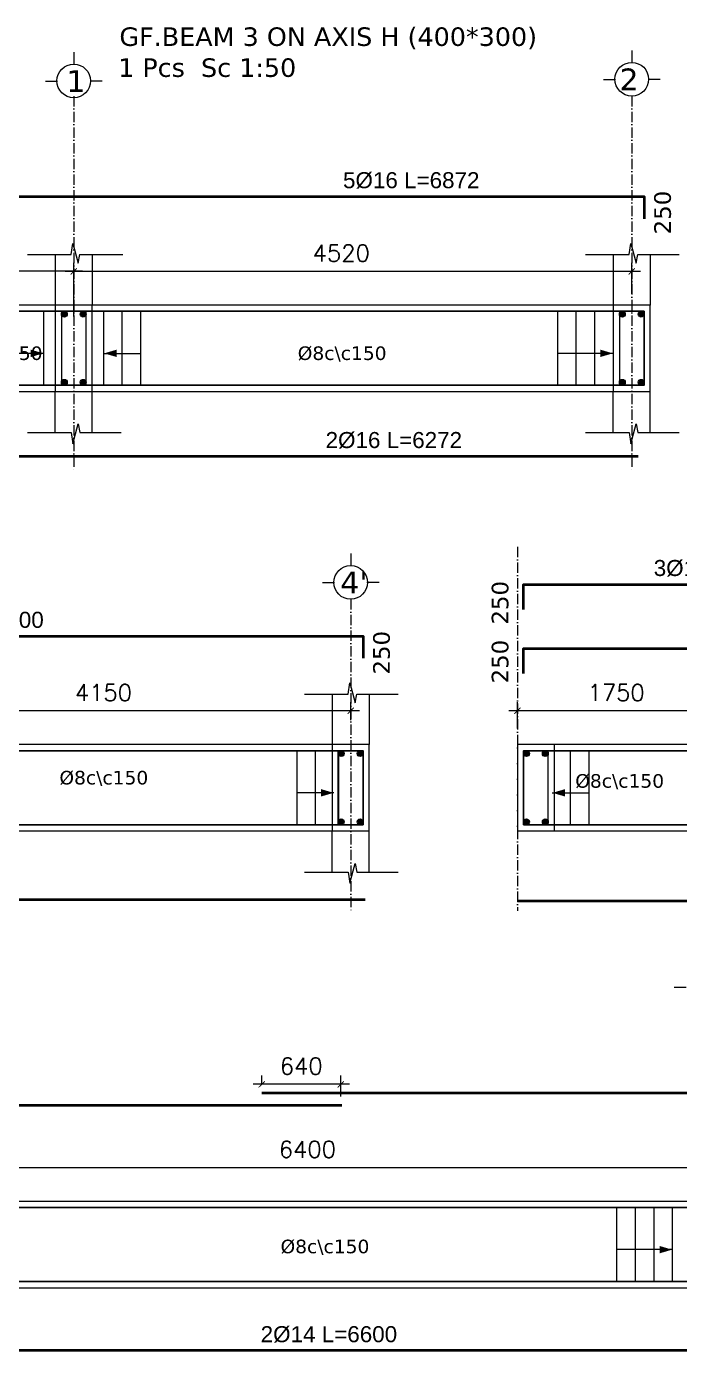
# Model space of a CAD drawing. Header units: inches. Extents: x -17020 to 43805, y -10194 to 123061.
# Drawn here: x 3027 to 3556, y 112264 to 113343 of the extents above; entities that cross this region are included whole.
import ezdxf

# ---------------------------------------------------------------- set-up
doc = ezdxf.new("R2010")
doc.units = ezdxf.units.IN
doc.header["$LTSCALE"] = 0.7
doc.header["$MEASUREMENT"] = 0
doc.linetypes.add('ACAD_ISO10W100', pattern=[18, 12, -3, 0, -3])
doc.layers.get('0').update_dxf_attribs({"lineweight": 13})
doc.layers.get('Defpoints').update_dxf_attribs({"lineweight": 5})
for name, color, linetype, lineweight in [('axis', 254, 'ACAD_ISO10W100', 9), ('BEAM FRAME', 5, 'Continuous', 18), ('COLUMN', 4, 'Continuous', 20), ('elevline', 30, 'Continuous', 20), ('FRAME 070', 5, 'Continuous', 60), ('hatch', 9, 'Continuous', 9), ('renforcment', 141, 'Continuous', 40), ('tex', 3, 'Continuous', 25), ('TEXT', 3, 'Continuous', 25), ('top rein. extension', 50, 'Continuous', 20), ('top renforcment', 7, 'Continuous', 40)]:
    doc.layers.add(name, color=color, linetype=linetype, lineweight=lineweight)
doc.styles.add('100', font='romans.shx', dxfattribs={"height": 13.5})
doc.styles.add('romanc', font='verdana.ttf', dxfattribs={"height": 250})
doc.styles.get("Standard").update_dxf_attribs({"font": 'arial.ttf', "height": 13})
doc.dimstyles.new('100', dxfattribs={"dimtxt": 13.5, "dimasz": 5, "dimexe": 7, "dimexo": 7, "dimgap": 8, "dimtad": 1, "dimdec": 0, "dimlfac": 10, "dimzin": 4, "dimdsep": 46, "dimtxsty": '100', "dimblk": 'ARCHTICK', "dimcen": 0.09, "dimdle": 7, "dimclrd": 1, "dimclre": 8, "dimclrt": 2, "dimadec": 0, "dimazin": 1, "dimtfac": 1, "dimtdec": 0, "dimtix": 1, "dimtofl": 0, "dimtmove": 0, "dimatfit": 3, "dimldrblk": 'ARCHTICK', "dimfxl": 0.18, "dimtolj": 1, "dimtzin": 0, "dimlwd": -1, "dimlwe": -1, "dimarcsym": 0})
doc.dimstyles.get("Standard").update_dxf_attribs({"dimtxt": 13, "dimasz": 5, "dimexe": 0.18, "dimexo": 0.0625, "dimgap": 6, "dimtad": 1, "dimdec": 0, "dimlfac": 10, "dimzin": 0, "dimdsep": 46, "dimtxsty": 'Standard', "dimblk": 'ARCHTICK', "dimcen": 0.09, "dimse1": 1, "dimse2": 1, "dimclrd": 1, "dimclre": 7, "dimclrt": 3, "dimadec": 0, "dimazin": 0, "dimtfac": 1, "dimtdec": 0, "dimtix": 1, "dimtofl": 0, "dimtmove": 0, "dimatfit": 3, "dimldrblk": 'ARCHTICK', "dimfxl": 1, "dimtolj": 1, "dimtzin": 0, "dimarcsym": 0})

# ---------------------------------------------------------------- blocks, each defined once
blk = doc.blocks.new('_ArchTick')
at = {"color": 0, "linetype": 'ByBlock', "lineweight": 0, "const_width": 0.15}
blk.add_lwpolyline([(-0.5, -0.5), (0.5, 0.5)], dxfattribs=at)
blk = doc.blocks.new('*D1260')
at = {"color": 8, "transparency": 16777216}
for p, q in [((3065.4, 113108.5), (3065.4, 113152.1)), ((3517.4, 113126.9), (3517.4, 113152.1))]:
    blk.add_line(p, q, dxfattribs=at)
at = {"color": 1, "transparency": 16777216}
blk.add_line((3058.4, 113145.1), (3524.4, 113145.1), dxfattribs=at)
at = {"layer": 'Defpoints', "color": 0, "transparency": 16777216}
for p in [(3517.4, 113145.1), (3517.4, 113119.9), (3065.4, 113101.5)]:
    blk.add_point(p, dxfattribs=at)
at = {"color": 1, "transparency": 16777216, "xscale": 5, "yscale": 5, "zscale": 5, "rotation": 180}
blk.add_blockref('_ArchTick', (3065.4, 113145.1), dxfattribs=at)
at = {"color": 1, "transparency": 16777216, "xscale": 5, "yscale": 5, "zscale": 5}
blk.add_blockref('_ArchTick', (3517.4, 113145.1), dxfattribs=at)
at = {"color": 2, "transparency": 16777216, "insert": (3282.1, 113159.8), "char_height": 13.5, "attachment_point": 5, "style": '100'}
blk.add_mtext('\\A1;4520', dxfattribs=at)
blk = doc.blocks.new('*D1261')
at = {"layer": 'Defpoints', "color": 0, "transparency": 16777216}
for p in [(2895.4, 112995.1, -13652.7), (3522.6, 112995.1, -37318.8), (3522.6, 112995.1)]:
    blk.add_point(p, dxfattribs=at)
at = {"layer": 'TEXT', "color": 3, "transparency": 16777216, "insert": (3324.7, 113008.1), "char_height": 13, "attachment_point": 5}
blk.add_mtext('\\A1;2%%C16 L=6272', dxfattribs=at)
blk = doc.blocks.new('*D1262')
at = {"layer": 'Defpoints', "color": 0, "transparency": 16777216}
for p in [(2865.4, 113205.6, 264.3), (2865.4, 113205.6), (3552.6, 113205.6, -440.4)]:
    blk.add_point(p, dxfattribs=at)
at = {"layer": 'TEXT', "color": 3, "transparency": 16777216, "insert": (3338.8, 113218.7), "char_height": 13, "attachment_point": 5}
blk.add_mtext('\\A1;5%%C16 L=6872', dxfattribs=at)
blk = doc.blocks.new('*D1263')
at = {"color": 8, "transparency": 16777216}
for p, q in [((2890.4, 113142.1), (2890.4, 113152.1)), ((3065.4, 113141.6), (3065.4, 113152.1))]:
    blk.add_line(p, q, dxfattribs=at)
at = {"color": 1, "transparency": 16777216}
blk.add_line((3072.4, 113145.1), (2883.4, 113145.1), dxfattribs=at)
at = {"layer": 'Defpoints', "color": 0, "transparency": 16777216}
for p in [(2890.4, 113145.1), (2890.4, 113135.1), (3065.4, 113134.6)]:
    blk.add_point(p, dxfattribs=at)
at = {"color": 1, "transparency": 16777216, "xscale": 5, "yscale": 5, "zscale": 5, "rotation": 180}
blk.add_blockref('_ArchTick', (2890.4, 113145.1), dxfattribs=at)
at = {"color": 1, "transparency": 16777216, "xscale": 5, "yscale": 5, "zscale": 5}
blk.add_blockref('_ArchTick', (3065.4, 113145.1), dxfattribs=at)
at = {"color": 2, "transparency": 16777216, "insert": (2963.1, 113159.8), "char_height": 13.5, "attachment_point": 5, "style": '100'}
blk.add_mtext('\\A1;1750', dxfattribs=at)
blk = doc.blocks.new('*D1273')
at = {"layer": 'Defpoints', "color": 0, "transparency": 16777216}
for p in [(2129.7, 112849.4, -157.8), (2129.7, 112849.4), (3329.7, 112849.4, -218.5)]:
    blk.add_point(p, dxfattribs=at)
at = {"layer": 'TEXT', "color": 3, "transparency": 16777216, "insert": (2980.8, 112862.4), "char_height": 13, "attachment_point": 5}
blk.add_mtext('\\A1;2%%C16 L=12000', dxfattribs=at)
blk = doc.blocks.new('*D1278')
at = {"color": 8, "transparency": 16777216}
for p, q in [((2874.7, 112782.8), (2874.7, 112795.9)), ((3289.8, 112781.3), (3289.8, 112795.9))]:
    blk.add_line(p, q, dxfattribs=at)
at = {"color": 1, "transparency": 16777216}
blk.add_line((3296.8, 112788.9), (2867.7, 112788.9), dxfattribs=at)
at = {"layer": 'Defpoints', "color": 0, "transparency": 16777216}
for p in [(2874.7, 112788.9), (2874.7, 112775.8), (3289.8, 112774.3)]:
    blk.add_point(p, dxfattribs=at)
at = {"color": 1, "transparency": 16777216, "xscale": 5, "yscale": 5, "zscale": 5, "rotation": 180}
blk.add_blockref('_ArchTick', (2874.7, 112788.9), dxfattribs=at)
at = {"color": 1, "transparency": 16777216, "xscale": 5, "yscale": 5, "zscale": 5}
blk.add_blockref('_ArchTick', (3289.8, 112788.9), dxfattribs=at)
at = {"color": 2, "transparency": 16777216, "insert": (3089.5, 112803.6), "char_height": 13.5, "attachment_point": 5, "style": '100'}
blk.add_mtext('\\A1;4150', dxfattribs=at)
blk = doc.blocks.new('*D1280')
at = {"layer": 'Defpoints', "color": 0, "transparency": 16777216}
for p in [(2414.7, 112635.6, -13652.7), (3301.5, 112635.6, -37100.9), (3301.5, 112635.6)]:
    blk.add_point(p, dxfattribs=at)
at = {"layer": 'TEXT', "color": 3, "transparency": 16777216, "insert": (2732.1, 112648.6), "char_height": 13, "attachment_point": 5}
blk.add_mtext('\\A1;2%%C16 L=8867', dxfattribs=at)
blk = doc.blocks.new('*D1282')
at = {"layer": 'Defpoints', "color": 0, "transparency": 16777216}
for p in [(3399.8, 112839.4, -218.4), (3399.8, 112839.4), (4399.7, 112839.4, -167.8)]:
    blk.add_point(p, dxfattribs=at)
at = {"layer": 'TEXT', "color": 3, "transparency": 16777216, "insert": (3868, 112852.4), "char_height": 13, "attachment_point": 5}
blk.add_mtext('\\A1;2%%C16 L=10000', dxfattribs=at)
blk = doc.blocks.new('*D1288')
at = {"layer": 'Defpoints', "color": 0, "transparency": 16777216}
for p in [(3424.8, 112634.5, -13652.7), (4059.8, 112634.5, -37100.9), (4059.8, 112634.5)]:
    blk.add_point(p, dxfattribs=at)
at = {"layer": 'TEXT', "color": 3, "transparency": 16777216, "insert": (3813.3, 112647.5), "char_height": 13, "attachment_point": 5}
blk.add_mtext('\\A1;2%%C14 L=6350', dxfattribs=at)
blk = doc.blocks.new('*D1291')
at = {"color": 8, "transparency": 16777216}
for p, q in [((3424.8, 112774.5), (3424.8, 112795.9)), ((3599.8, 112767.7), (3599.8, 112795.9))]:
    blk.add_line(p, q, dxfattribs=at)
at = {"color": 1, "transparency": 16777216}
blk.add_line((3606.8, 112788.9), (3417.8, 112788.9), dxfattribs=at)
at = {"layer": 'Defpoints', "color": 0, "transparency": 16777216}
for p in [(3424.8, 112788.9), (3424.8, 112767.5), (3599.8, 112760.7)]:
    blk.add_point(p, dxfattribs=at)
at = {"color": 1, "transparency": 16777216, "xscale": 5, "yscale": 5, "zscale": 5, "rotation": 180}
blk.add_blockref('_ArchTick', (3424.8, 112788.9), dxfattribs=at)
at = {"color": 1, "transparency": 16777216, "xscale": 5, "yscale": 5, "zscale": 5}
blk.add_blockref('_ArchTick', (3599.8, 112788.9), dxfattribs=at)
at = {"color": 2, "transparency": 16777216, "insert": (3504.8, 112803.6), "char_height": 13.5, "attachment_point": 5, "style": '100'}
blk.add_mtext('\\A1;1750', dxfattribs=at)
blk = doc.blocks.new('*D1293')
at = {"layer": 'Defpoints', "color": 0, "transparency": 16777216}
for p in [(3399.8, 112891.4, -218.4), (3399.8, 112891.4), (3749.8, 112891.4, -209.5)]:
    blk.add_point(p, dxfattribs=at)
at = {"layer": 'TEXT', "color": 3, "transparency": 16777216, "insert": (3590.5, 112904.4), "char_height": 13, "attachment_point": 5}
blk.add_mtext('\\A1;3%%C16 L=3500', dxfattribs=at)
blk = doc.blocks.new('*D1303')
at = {"layer": 'Defpoints', "color": 0, "transparency": 16777216}
for p in [(2442.7, 112469.2, -218.4), (2442.7, 112469.2), (3282.7, 112469.2, -167.8)]:
    blk.add_point(p, dxfattribs=at)
at = {"layer": 'TEXT', "color": 3, "transparency": 16777216, "insert": (2766.5, 112482.2), "char_height": 13, "attachment_point": 5}
blk.add_mtext('\\A1;2%%C16 L=8400', dxfattribs=at)
blk = doc.blocks.new('*D1305')
at = {"layer": 'Defpoints', "color": 0, "transparency": 16777216}
for p in [(3217.7, 112479.2, -157.8), (3217.7, 112479.2), (4177.7, 112479.2, -218.5)]:
    blk.add_point(p, dxfattribs=at)
at = {"layer": 'TEXT', "color": 3, "transparency": 16777216, "insert": (3764.8, 112492.2), "char_height": 13, "attachment_point": 5}
blk.add_mtext('\\A1;2%%C16 L=9600', dxfattribs=at)
blk = doc.blocks.new('*D1337')
at = {"color": 8, "transparency": 16777216}
for p, q in [((3217.7, 112486.2), (3217.7, 112493.2)), ((3281.7, 112476.2), (3281.7, 112493.2))]:
    blk.add_line(p, q, dxfattribs=at)
at = {"color": 1, "transparency": 16777216}
blk.add_line((3288.7, 112486.2), (3210.7, 112486.2), dxfattribs=at)
at = {"layer": 'Defpoints', "color": 0, "transparency": 16777216}
for p in [(3217.7, 112486.2), (3217.7, 112479.2), (3281.7, 112469.2)]:
    blk.add_point(p, dxfattribs=at)
at = {"color": 1, "transparency": 16777216, "xscale": 5, "yscale": 5, "zscale": 5, "rotation": 180}
blk.add_blockref('_ArchTick', (3217.7, 112486.2), dxfattribs=at)
at = {"color": 1, "transparency": 16777216, "xscale": 5, "yscale": 5, "zscale": 5}
blk.add_blockref('_ArchTick', (3281.7, 112486.2), dxfattribs=at)
at = {"color": 2, "transparency": 16777216, "insert": (3249.7, 112500.9), "char_height": 13.5, "attachment_point": 5, "style": '100'}
blk.add_mtext('\\A1;640', dxfattribs=at)
blk = doc.blocks.new('*D1306')
at = {"color": 1, "transparency": 16777216}
blk.add_line((3581.7, 112418.6), (2927.7, 112418.6), dxfattribs=at)
at = {"color": 8, "transparency": 16777216}
for p, q in [((2934.7, 112409.7), (2934.7, 112425.6)), ((3574.7, 112412), (3574.7, 112425.6))]:
    blk.add_line(p, q, dxfattribs=at)
at = {"layer": 'Defpoints', "color": 0, "transparency": 16777216}
for p in [(2934.7, 112418.6), (3574.7, 112405), (2934.7, 112402.7)]:
    blk.add_point(p, dxfattribs=at)
at = {"color": 1, "transparency": 16777216, "xscale": 5, "yscale": 5, "zscale": 5, "rotation": 180}
blk.add_blockref('_ArchTick', (2934.7, 112418.6), dxfattribs=at)
at = {"color": 1, "transparency": 16777216, "xscale": 5, "yscale": 5, "zscale": 5}
blk.add_blockref('_ArchTick', (3574.7, 112418.6), dxfattribs=at)
at = {"color": 2, "transparency": 16777216, "insert": (3254.7, 112433.4), "char_height": 13.5, "attachment_point": 5, "style": '100'}
blk.add_mtext('\\A1;6400', dxfattribs=at)
blk = doc.blocks.new('*D1310')
at = {"layer": 'Defpoints', "color": 0, "transparency": 16777216}
for p in [(2924.7, 112270.4, -13652.7), (3584.7, 112270.4, -37100.9), (3584.7, 112270.4)]:
    blk.add_point(p, dxfattribs=at)
at = {"layer": 'TEXT', "color": 3, "transparency": 16777216, "insert": (3272.1, 112283.4), "char_height": 13, "attachment_point": 5}
blk.add_mtext('\\A1;2%%C14 L=6600', dxfattribs=at)

msp = doc.modelspace()

# ---------------------------------------------------------------- hatches: boundary and pattern name
at = {"layer": 'elevline'}
for points in [[(3060.19, 113110.4, 1), (3055.43, 113110.4, 1)], [(3070.67, 113110.4, -1), (3075.43, 113110.4, -1)], [(3512.19, 113110.4, 1), (3507.43, 113110.4, 1)], [(3522.67, 113110.4, -1), (3527.43, 113110.4, -1)], [(3060.19, 113055.15, -1), (3055.43, 113055.15, -1)], [(3070.67, 113055.15, 1), (3075.43, 113055.15, 1)], [(3512.19, 113055.15, -1), (3507.43, 113055.15, -1)], [(3522.67, 113055.15, 1), (3527.43, 113055.15, 1)], [(3284.51, 112754.19, 1), (3279.76, 112754.19, 1)], [(3295, 112754.19, -1), (3299.76, 112754.19, -1)], [(3434.51, 112754.19, 1), (3429.76, 112754.19, 1)], [(3445, 112754.19, -1), (3449.76, 112754.19, -1)], [(3284.51, 112698.95, -1), (3279.76, 112698.95, -1)], [(3295, 112698.95, 1), (3299.76, 112698.95, 1)], [(3434.51, 112698.95, -1), (3429.76, 112698.95, -1)], [(3445, 112698.95, 1), (3449.76, 112698.95, 1)]]:
    msp.add_hatch(color=256, dxfattribs=at).paths.add_polyline_path(points)

# ---------------------------------------------------------------- linework, layer by layer
at = {"layer": 'axis'}
for p, q in [((3065.43, 113287.17), (3065.43, 112983.04)), ((3517.43, 113287.17), (3517.43, 112983.04)), ((3424.76, 112921.76), (3424.76, 112626.83)), ((3289.76, 112879.33), (3289.76, 112626.83))]:
    msp.add_line(p, q, dxfattribs=at)
at = {"layer": 'BEAM FRAME', "elevation": 217.91}
for points in [[(2890.43, 113047.77), (3532.43, 113047.77), (3532.43, 113117.77), (2890.43, 113117.77)], [(1155.72, 112691.57), (3304.76, 112691.57), (3304.76, 112761.57), (1155.72, 112761.57)], [(3424.76, 112691.57), (5268.76, 112691.57), (5268.76, 112761.57), (3424.76, 112761.57)], [(2467.72, 112321.31), (4151.72, 112321.31), (4151.72, 112391.31), (2467.72, 112391.31)]]:
    msp.add_lwpolyline(points, close=True, dxfattribs=at)
at = {"layer": 'COLUMN', "lineweight": 20}
for p, q in [((3050.43, 113158.7, 217.91), (3050.43, 113117.77, 217.91)), ((3080.43, 113158.7, 217.91), (3080.43, 113117.77, 217.91)), ((3502.43, 113158.7, 217.91), (3502.43, 113117.77, 217.91)), ((3532.43, 113158.7, 217.91), (3532.43, 113117.77, 217.91)), ((3050.43, 113014.35, 217.91), (3050.43, 113047.77, 217.91)), ((3080.43, 113014.35, 217.91), (3080.43, 113047.77, 217.91)), ((3502.43, 113014.35, 217.91), (3502.43, 113047.77, 217.91)), ((3532.43, 113014.35, 217.91), (3532.43, 113047.77, 217.91)), ((3274.76, 112802.49, 217.91), (3274.76, 112761.57, 217.91)), ((3304.76, 112802.49, 217.91), (3304.76, 112761.57, 217.91)), ((3274.76, 112658.14, 217.91), (3274.76, 112691.57, 217.91)), ((3304.76, 112658.14, 217.91), (3304.76, 112691.57, 217.91))]:
    msp.add_line(p, q, dxfattribs=at)
at = {"layer": 'elevline'}
for p, q in [((3041.12, 113052.77), (3041.12, 113112.77)), ((3089.74, 113052.77), (3089.74, 113112.77)), ((3104.7, 113052.77), (3104.7, 113112.77)), ((3119.7, 113052.77), (3119.7, 113112.77)), ((3457.43, 113052.77), (3457.43, 113112.77)), ((3472.43, 113052.77), (3472.43, 113112.77)), ((3487.43, 113052.77), (3487.43, 113112.77)), ((3246.26, 112696.57), (3246.26, 112756.57)), ((3261.26, 112696.57), (3261.26, 112756.57)), ((3279.72, 112696.57), (3279.72, 112756.57)), ((3467.84, 112696.57), (3467.84, 112756.57)), ((3482.84, 112696.57), (3482.84, 112756.57)), ((3505.45, 112326.31), (3505.45, 112386.31)), ((3520.45, 112326.31), (3520.45, 112386.31)), ((3535.45, 112326.31), (3535.45, 112386.31)), ((3550.41, 112326.31), (3550.41, 112386.31))]:
    msp.add_line(p, q, dxfattribs=at)
for centre in [(3057.81, 113110.4), (3073.05, 113110.4), (3509.81, 113110.4), (3525.05, 113110.4), (3057.81, 113055.15), (3073.05, 113055.15), (3509.81, 113055.15), (3525.05, 113055.15), (3282.13, 112754.19), (3297.38, 112754.19), (3432.13, 112754.19), (3447.38, 112754.19), (3282.13, 112698.95), (3297.38, 112698.95), (3432.13, 112698.95), (3447.38, 112698.95)]:
    msp.add_circle(centre, 2.38, dxfattribs=at)
at = {"layer": 'FRAME 070', "lineweight": 20}
for p, q in [((3063.39, 113158.7, 217.91), (3064.75, 113167.7, 217.91)), ((3064.75, 113167.7, 217.91), (3068.93, 113151.63, 217.91)), ((3515.39, 113158.7, 217.91), (3516.75, 113167.7, 217.91)), ((3516.75, 113167.7, 217.91), (3520.93, 113151.63, 217.91)), ((3028.04, 113158.7, 217.91), (3063.39, 113158.7, 217.91)), ((3068.93, 113151.63, 217.91), (3070.43, 113158.7, 217.91)), ((3069.96, 113158.7, 217.91), (3105.31, 113158.7, 217.91)), ((3480.04, 113158.7, 217.91), (3515.39, 113158.7, 217.91)), ((3520.93, 113151.63, 217.91), (3522.43, 113158.7, 217.91)), ((3522.43, 113158.7, 217.91), (3555.82, 113158.7, 217.91)), ((3064.75, 113005.35, 217.91), (3068.93, 113021.42, 217.91)), ((3068.93, 113021.42, 217.91), (3070.43, 113014.35, 217.91)), ((3516.75, 113005.35, 217.91), (3520.93, 113021.42, 217.91)), ((3520.93, 113021.42, 217.91), (3522.43, 113014.35, 217.91)), ((3028.04, 113014.35, 217.91), (3063.39, 113014.35, 217.91)), ((3063.39, 113014.35, 217.91), (3064.75, 113005.35, 217.91)), ((3070.43, 113014.35, 217.91), (3103.82, 113014.35, 217.91)), ((3480.04, 113014.35, 217.91), (3515.39, 113014.35, 217.91)), ((3515.39, 113014.35, 217.91), (3516.75, 113005.35, 217.91)), ((3522.43, 113014.35, 217.91), (3555.82, 113014.35, 217.91)), ((3287.72, 112802.49, 217.91), (3289.07, 112811.49, 217.91)), ((3289.07, 112811.49, 217.91), (3293.26, 112795.42, 217.91)), ((3252.37, 112802.49, 217.91), (3287.72, 112802.49, 217.91)), ((3293.26, 112795.42, 217.91), (3294.76, 112802.49, 217.91)), ((3294.76, 112802.49, 217.91), (3328.15, 112802.49, 217.91)), ((3289.07, 112649.14, 217.91), (3293.26, 112665.22, 217.91)), ((3293.26, 112665.22, 217.91), (3294.76, 112658.14, 217.91)), ((3252.37, 112658.14, 217.91), (3287.72, 112658.14, 217.91)), ((3287.72, 112658.14, 217.91), (3289.07, 112649.14, 217.91)), ((3294.76, 112658.14, 217.91), (3328.15, 112658.14, 217.91))]:
    msp.add_line(p, q, dxfattribs=at)
at = {"layer": 'FRAME 070', "lineweight": 15}
for points in [[(3050.43, 113047.77), (3080.43, 113047.77), (3080.43, 113117.77), (3050.43, 113117.77)], [(3502.43, 113047.77), (3532.43, 113047.77), (3532.43, 113117.77), (3502.43, 113117.77)], [(3274.76, 112691.57), (3304.76, 112691.57), (3304.76, 112761.57), (3274.76, 112761.57)], [(3424.76, 112691.57), (3454.76, 112691.57), (3454.76, 112761.57), (3424.76, 112761.57)]]:
    msp.add_lwpolyline(points, close=True, dxfattribs=at)
at = {"layer": 'hatch'}
for p, q in [((3065.43, 113322.78), (3065.43, 113313.05)), ((3517.43, 113324.15), (3517.43, 113314.41)), ((3494.5, 113300.67), (3504.24, 113300.67)), ((3540.35, 113300.67), (3530.62, 113300.67)), ((3042.5, 113299.31), (3052.24, 113299.31)), ((3088.35, 113299.31), (3078.62, 113299.31)), ((3289.76, 112916.3), (3289.76, 112906.57)), ((3266.83, 112892.82), (3276.57, 112892.82)), ((3312.68, 112892.82), (3302.95, 112892.82)), ((3551.8, 112565), (3561.53, 112565))]:
    msp.add_line(p, q, dxfattribs=at)
for centre in [(3065.43, 113299.43), (3517.43, 113300.79), (3289.76, 112892.95)]:
    msp.add_circle(centre, 13.62, dxfattribs=at)
at = {"layer": 'renforcment', "lineweight": -2, "elevation": 217.91}
for points in [[(2895.43, 113052.77), (3527.43, 113052.77), (3527.43, 113112.77), (2895.43, 113112.77)], [(1160.72, 112696.57), (3299.76, 112696.57), (3299.76, 112756.57), (1160.72, 112756.57)], [(3429.76, 112696.57), (5263.76, 112696.57), (5263.76, 112756.57), (3429.76, 112756.57)], [(2472.72, 112326.31), (4146.72, 112326.31), (4146.72, 112386.31), (2472.72, 112386.31)]]:
    msp.add_lwpolyline(points, close=True, dxfattribs=at)
at = {"layer": 'top rein. extension'}
for p, q in [((3041.12, 113078.61), (3011.16, 113078.61)), ((3089.74, 113078.61), (3119.7, 113078.61)), ((3502.39, 113078.61), (3457.43, 113078.61)), ((3276.22, 112722.41), (3246.26, 112722.41)), ((3452.88, 112722.41), (3482.84, 112722.41)), ((3550.41, 112352.15), (3505.45, 112352.15))]:
    msp.add_line(p, q, dxfattribs=at)
for points in [[(3030.64, 113081.61), (3040.77, 113078.61), (3030.64, 113075.61)], [(3100.21, 113081.61), (3090.09, 113078.61), (3100.21, 113075.61)], [(3491.91, 113081.61), (3502.04, 113078.61), (3491.91, 113075.61)], [(3265.74, 112725.41), (3275.87, 112722.41), (3265.74, 112719.41)], [(3463.36, 112725.41), (3453.23, 112722.41), (3463.36, 112719.41)], [(3539.93, 112355.15), (3550.06, 112352.15), (3539.93, 112349.15)]]:
    msp.add_solid(points, dxfattribs=at)
at = {"layer": 'top renforcment'}
for p, q in [((3522.63, 112995.12, -217.91), (2895.43, 112995.12)), ((3301.46, 112635.57), (2414.72, 112635.57)), ((4059.76, 112634.55), (3424.76, 112634.55)), ((3584.72, 112270.43), (2924.72, 112270.43))]:
    msp.add_line(p, q, dxfattribs=at)
for points in [[(2891.73, 113182.37), (2891.73, 113205.65), (3527.43, 113205.65), (3527.43, 113187.76)], [(3429.76, 112871.08), (3429.76, 112891.35), (3749.76, 112891.35)], [(2129.69, 112849.44), (3299.76, 112849.44), (3299.76, 112831.55)], [(3429.76, 112819.17), (3429.76, 112839.44), (4399.73, 112839.44)], [(2472.72, 112448.91), (2472.72, 112469.18), (3282.69, 112469.18)], [(3217.69, 112479.18), (4146.72, 112479.18), (4146.72, 112461.29)]]:
    msp.add_lwpolyline(points, dxfattribs=at)
at = {"layer": 'top renforcment', "lineweight": 15}
for points in [[(3055.43, 113052.77), (3075.43, 113052.77), (3075.43, 113112.77), (3055.43, 113112.77)], [(3507.43, 113052.77), (3527.43, 113052.77), (3527.43, 113112.77), (3507.43, 113112.77)], [(3279.76, 112696.57), (3299.76, 112696.57), (3299.76, 112756.57), (3279.76, 112756.57)], [(3429.76, 112696.57), (3449.76, 112696.57), (3449.76, 112756.57), (3429.76, 112756.57)]]:
    msp.add_lwpolyline(points, close=True, dxfattribs=at)

# ---------------------------------------------------------------- texts
at = {"layer": 'tex', "style": 'romanc'}
for p in [(2968.17, 113073.24, -33436.19), (3246.84, 113073.24, -33436.19), (3053.81, 112729.22, -33436.19), (3471.64, 112726.57, -33436.19), (3232.91, 112349.24, -33436.19)]:
    msp.add_text('%%C8c\\c150', height=11, dxfattribs=at).set_placement(p)
at = {"layer": 'TEXT', "style": 'romanc'}
for s, height, p in [('GF.BEAM 3 ON AXIS H (400*300)', 15, (3102.39, 113327.79)), ('1 Pcs  Sc 1:50 ', 15, (3101.37, 113302.69)), ('1', 17.6, (3059.5, 113290.51)), ('2', 17.6, (3507.54, 113291.87)), ("4'", 17.6, (3281.37, 112884.03))]:
    msp.add_text(s, height=height, dxfattribs=at).set_placement(p)
for p in [(3549.1, 113175.05, -73392.95), (3417.47, 112858.78, -72739.24), (3321.43, 112818.27, -73175.05), (3417.47, 112811.08, -72739.24)]:
    msp.add_text('250', height=13.5, rotation=90, dxfattribs=at).set_placement(p)

# ---------------------------------------------------------------- dimensions: what is measured, and where the dimension line sits
for base, p1, p2, picture, middle in [((2890.43, 113145.07), (3065.43, 113134.6), (2890.43, 113135.1), '*D1263', (2963.11, 113145.07)), ((2874.72, 112788.86), (3289.76, 112774.29), (2874.72, 112775.75), '*D1278', (3089.54, 112788.86)), ((3424.76, 112788.86), (3599.76, 112760.67), (3424.76, 112767.49), '*D1291', (3504.76, 112788.86)), ((2934.72, 112418.61), (3574.72, 112405.01), (2934.72, 112402.7), '*D1306', (3254.72, 112418.61))]:
    dim = msp.add_linear_dim(base=base, p1=p1, p2=p2, angle=180, dimstyle='100')
    dim.commit()
    dim.dimension.update_dxf_attribs({"geometry": picture, "text_midpoint": middle, "dimtype": 160})
dim = msp.add_linear_dim(base=(3517.43, 113145.07), p1=(3065.43, 113101.51), p2=(3517.43, 113119.87), dimstyle='100')
dim.commit()
dim.dimension.update_dxf_attribs({"geometry": '*D1260', "text_midpoint": (3282.08, 113145.07), "dimtype": 160})
dim = msp.add_linear_dim(base=(3217.69, 112486.18), p1=(3281.69, 112469.18), p2=(3217.69, 112479.18), dimstyle='100')
dim.commit()
dim.dimension.update_dxf_attribs({"geometry": '*D1337', "text_midpoint": (3249.69, 112500.93)})
at = {"layer": 'TEXT'}
for base, p1, p2, angle, text, picture, middle in [((2865.43, 113205.65), (3552.63, 113205.65, -440.37), (2865.43, 113205.65, 264.29), 180, '5%%C16 L=<>', '*D1262', (3338.83, 113205.65)), ((3522.63, 112995.12, 12366.96), (2895.43, 112995.12, -1285.72), (3522.63, 112995.12, -24951.83), 0, '2%%C16 L=<>', '*D1261', (3324.68, 112995.12, 12366.96)), ((3399.76, 112891.35), (3749.76, 112891.35, -209.54), (3399.76, 112891.35, -218.39), 180, '3%%C16 L=<>', '*D1293', (3590.47, 112891.35)), ((2129.69, 112849.44), (3329.66, 112849.44, -218.54), (2129.69, 112849.44, -157.78), 180, '2%%C16 L=<>', '*D1273', (2980.77, 112849.44)), ((3399.76, 112839.44), (4399.73, 112839.44, -167.76), (3399.76, 112839.44, -218.39), 180, '2%%C16 L=<>', '*D1282', (3868.01, 112839.44)), ((3301.46, 112635.57, 12366.96), (2414.72, 112635.57, -1285.72), (3301.46, 112635.57, -24733.92), 0, '2%%C16 L=<>', '*D1280', (2732.06, 112635.57, 12366.96)), ((4059.76, 112634.55, 12366.96), (3424.76, 112634.55, -1285.72), (4059.76, 112634.55, -24733.92), 0, '2%%C14 L=<>', '*D1288', (3813.33, 112634.55, 12366.96)), ((2442.72, 112469.18), (3282.69, 112469.18, -167.76), (2442.72, 112469.18, -218.39), 180, '2%%C16 L=<>', '*D1303', (2766.49, 112469.18)), ((3217.69, 112479.18), (4177.72, 112479.18, -218.54), (3217.69, 112479.18, -157.78), 180, '2%%C16 L=<>', '*D1305', (3764.83, 112479.18)), ((3584.72, 112270.43, 12366.96), (2924.72, 112270.43, -1285.72), (3584.72, 112270.43, -24733.92), 0, '2%%C14 L=<>', '*D1310', (3272.11, 112270.43, 12366.96))]:
    dim = msp.add_linear_dim(base=base, p1=p1, p2=p2, angle=angle, text=text, dimstyle='Standard', override={"dimsd1": 1, "dimsd2": 1, "dimfxl": 0.1, "dimfxlon": 1}, dxfattribs=at)
    dim.commit()
    dim.dimension.update_dxf_attribs({"geometry": picture, "text_midpoint": middle, "dimtype": 161})

doc.saveas('drawing.dxf')
